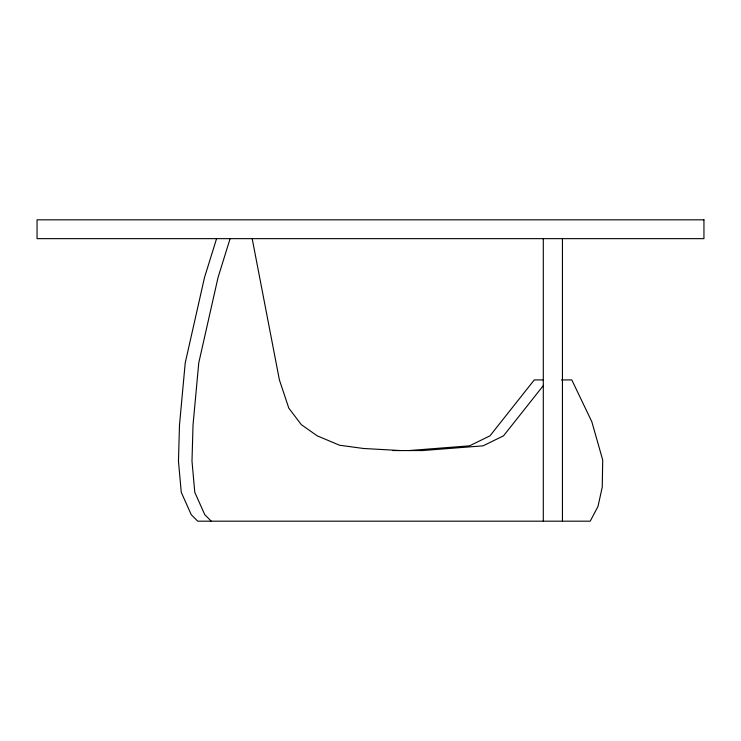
<?xml version="1.0" encoding="UTF-8"?>
<svg xmlns="http://www.w3.org/2000/svg" width="741" height="741" viewBox="0 0 741 741"><rect width="100%" height="100%" fill="white"/><g stroke="black" fill="none" stroke-linecap="round" stroke-linejoin="round"><path stroke-width="1.11" d="M216.576 238.648L204.507 277.495L185.231 362.849L179.498 424.945L178.461 461.143L181.258 492.339L191.271 514.708L197.745 521.182L590.197 521.182L597.996 506.464L602.257 487.05L602.702 459.966L591.809 421.712L571.802 379.92L561.521 379.92M230.108 238.648L218.039 277.495L198.764 362.849L193.031 424.945L191.993 461.143L194.79 492.339L204.794 514.708L211.278 521.182M543.524 385.329L503.519 435.838L483.067 445.841L422.435 450.556L392.749 450.556M408.902 450.556L469.535 445.841L489.986 435.838L534.28 379.92L543.422 379.92M400.51 450.556L363.581 448.49L339.591 445.248L317.222 435.838L301.328 424.649L288.823 408.171L279.403 379.92L252.181 238.648M562.438 238.648L562.438 521.182M543.301 238.648L543.301 521.182M703.95 219.818L37.05 219.818L37.05 238.648L703.95 238.648L703.95 219.818"/></g></svg>
